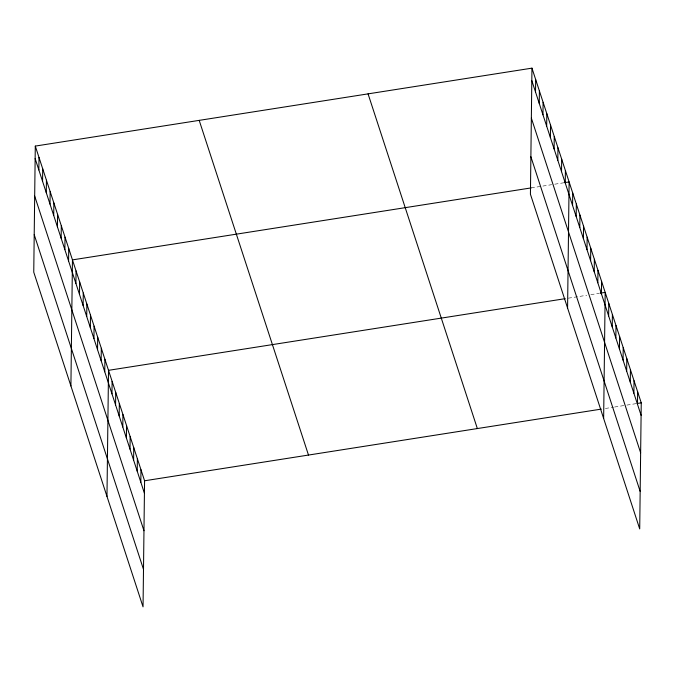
<?xml version="1.0" encoding="UTF-8"?>
<svg xmlns="http://www.w3.org/2000/svg" width="675" height="675" viewBox="0 0 675 675"><rect width="100%" height="100%" fill="white"/><g stroke="black" fill="none" stroke-linecap="round" stroke-linejoin="round"><path stroke-width="0.51" stroke-dasharray="3.38 2.53" d="M531.217 187.895L551.703 184.68M554.774 184.191L563.996 182.748M568.308 298.181L586.744 295.287M590.844 294.637L599.037 293.355M605.399 408.459L613.592 407.177M614.613 407.017L623.835 405.574M626.906 405.084L636.128 403.642"/><path stroke-width="1.01" d="M35.294 146.087L33.75 272.16L143.041 606.85L144.577 480.777L35.294 146.087L531.959 68.15L641.25 402.84L639.706 528.913L530.423 194.223L531.959 68.15M38.855 169.948L39.007 157.469M42.567 181.33L42.719 168.843M46.288 192.704L46.44 180.225M50.001 204.086L50.152 191.607M53.713 215.468L53.873 202.981M57.434 226.842L57.586 214.363M61.147 238.224L61.298 225.745M64.867 249.607L65.019 237.119M68.58 260.98L68.732 248.501M70.909 385.957L72.453 259.883L531.217 187.895M75.904 283.407L76.056 270.928M79.507 294.452L79.658 281.973M83.118 305.497L83.27 293.017M86.721 316.541L86.872 304.062M90.332 327.586L90.484 315.107M93.935 338.631L94.087 326.152M97.546 349.675L97.698 337.196M101.149 360.72L101.301 348.241M104.752 371.765L104.912 359.286M106.971 496.403L108.515 370.33L565.237 298.662M111.966 393.854L112.117 381.375M115.577 404.899L115.729 392.42M119.18 415.943L119.332 403.464M122.791 426.988L122.943 414.509M126.394 438.033L126.546 425.554M130.005 449.077L130.157 436.598M133.608 460.122L133.76 447.643M137.211 471.167L137.371 458.688M140.822 482.212L140.974 469.733M535.52 92.011L535.68 79.532M539.241 103.385L539.392 90.906M542.953 114.767L543.105 102.288M546.674 126.149L546.826 113.67M550.387 137.523L550.538 125.044M554.099 148.905L554.259 136.426M557.82 160.287L557.972 147.808M561.533 171.661L561.684 159.182M565.253 183.043L565.405 170.564M567.582 308.019L569.118 181.946L565.017 182.588M572.569 205.47L572.729 192.991M576.18 216.515L576.332 204.036M579.783 227.559L579.935 215.08M583.394 238.604L583.546 226.125M586.997 249.649L587.149 237.17M590.608 260.693L590.76 248.214M594.211 271.738L594.363 259.259M597.822 282.783L597.974 270.304M601.425 293.827L601.577 281.348M603.644 418.466L605.188 292.393L600.067 293.195M608.639 315.917L608.791 303.438M612.242 326.962L612.394 314.483M615.853 338.006L616.005 325.527M619.456 349.051L619.608 336.572M623.067 360.096L623.219 347.617M626.67 371.14L626.822 358.661M630.281 382.185L630.433 369.706M633.884 393.23L634.036 380.751M637.487 404.274L637.647 391.795M144.577 480.777L601.298 409.109M637.149 403.481L641.25 402.84M531.807 80.629L641.098 415.319M531.352 118.117L640.642 452.807M530.879 156.735L640.17 491.425M368.061 93.867L477.352 428.558M199.193 120.369L308.483 455.06M35.134 158.566L144.425 493.256M34.678 196.054L143.969 530.744M34.206 234.672L143.497 569.362"/></g></svg>
